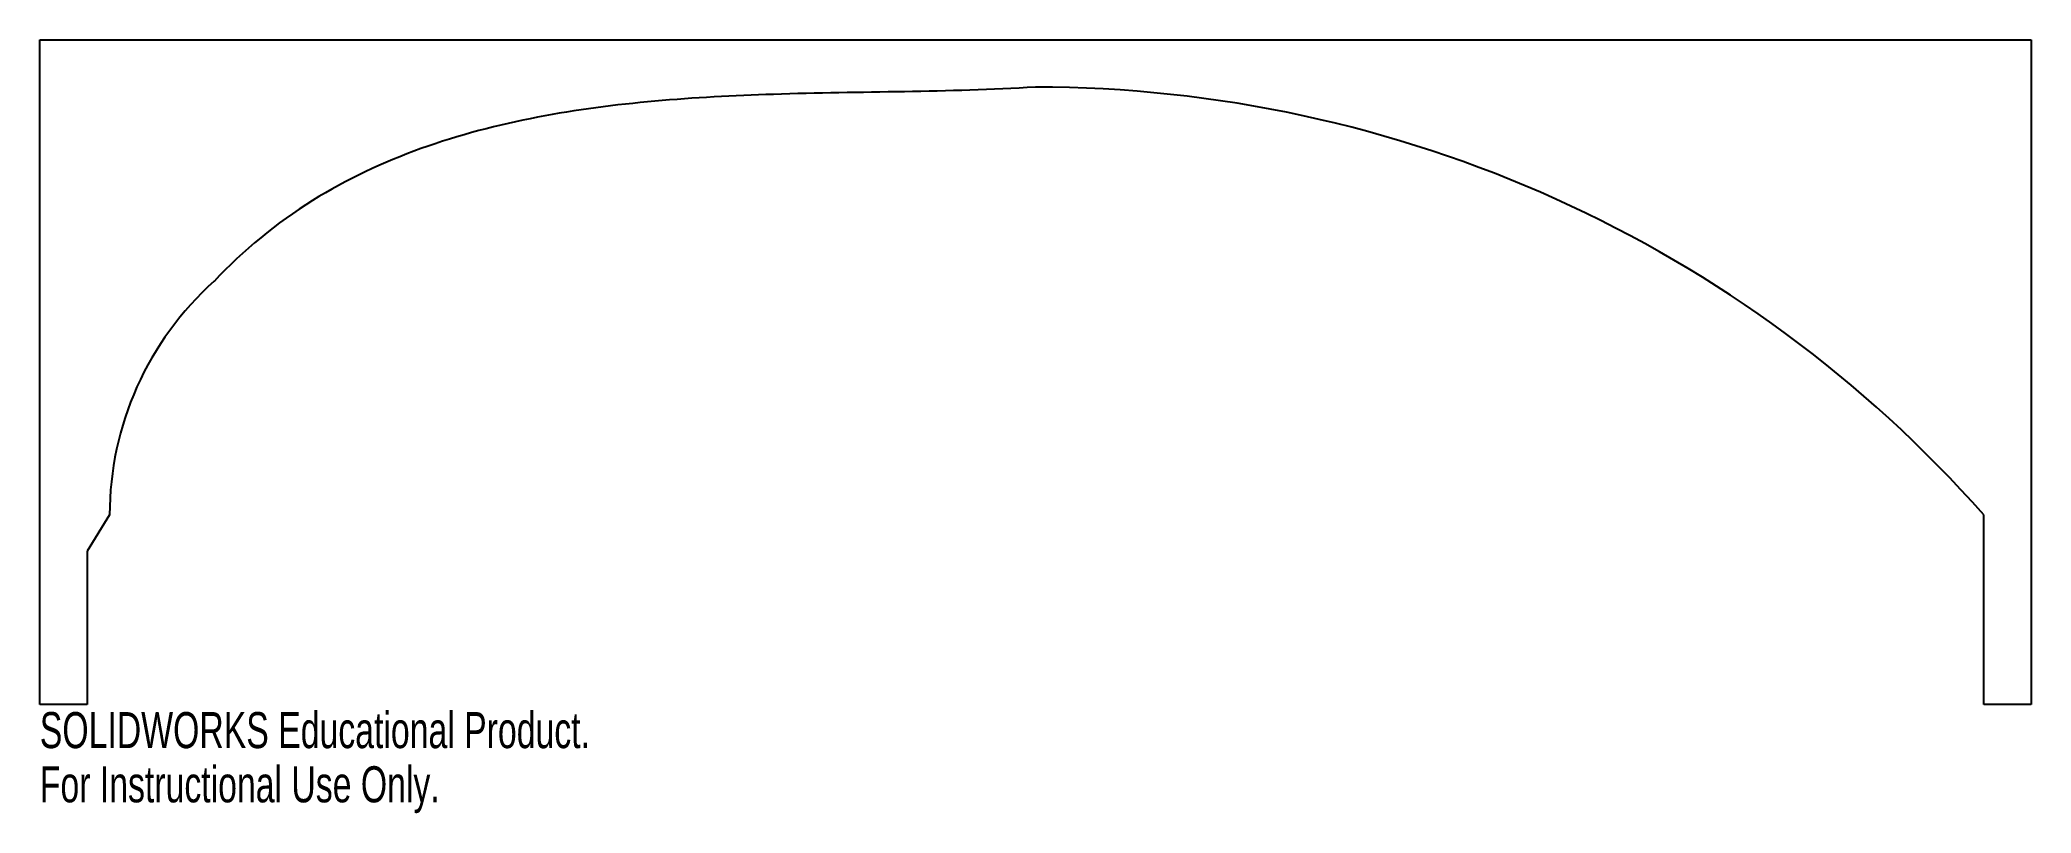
# Model space of a CAD drawing. Header units: inches. Extents: x -73.7 to -63.2, y -43.1 to -39.
import ezdxf

# ---------------------------------------------------------------- set-up
doc = ezdxf.new("R2010")
doc.units = ezdxf.units.IN
doc.header["$MEASUREMENT"] = 0
doc.styles.add('SLDTEXTSTYLE0', font='TXT', dxfattribs={"width": 0.7})

msp = doc.modelspace()

# ---------------------------------------------------------------- linework, layer by layer
at = {"color": 7, "linetype": 'Continuous', "lineweight": 25}
for p, q in [((-73.734, -39.004), (-63.234, -39.004)), ((-73.734, -42.511), (-73.734, -39.004)), ((-63.234, -39.004), (-63.234, -42.511)), ((-73.366, -41.511), (-73.484, -41.703)), ((-63.484, -42.511), (-63.484, -41.511)), ((-73.484, -41.703), (-73.484, -42.511)), ((-73.484, -42.511), (-73.734, -42.511)), ((-63.234, -42.511), (-63.484, -42.511))]:
    msp.add_line(p, q, dxfattribs=at)
for centre, radius, start, end in [((-68.484, -45.921), 6.667, 41.4096, 90), ((-71.712, -41.511), 1.654, 131.8225, 180)]:
    msp.add_arc(centre, radius, start, end, dxfattribs=at)
msp.add_open_spline([(-68.484, -39.254), (-68.944, -39.282), (-69.406, -39.277), (-69.866, -39.292), (-70.283, -39.306), (-70.701, -39.334), (-71.11, -39.413), (-71.524, -39.492), (-71.939, -39.629), (-72.296, -39.852), (-72.486, -39.971), (-72.662, -40.115), (-72.815, -40.279)], degree=3, knots=[0, 0, 0, 0, 0.0351279, 0.0351279, 0.0351279, 0.0669331, 0.0669331, 0.0669331, 0.0994208, 0.0994208, 0.0994208, 0.116475, 0.116475, 0.116475, 0.116475], dxfattribs=at)

# ---------------------------------------------------------------- texts
at = {"color": 7, "linetype": 'Continuous', "char_height": 0.1903, "attachment_point": 1, "style": 'SLDTEXTSTYLE0'}
for s, insert in [('SOLIDWORKS Educational Product.', (-73.734, -42.551)), ('For Instructional Use Only.', (-73.734, -42.837))]:
    msp.add_mtext(s, dxfattribs=dict(at, insert=insert))

doc.saveas('drawing.dxf')
